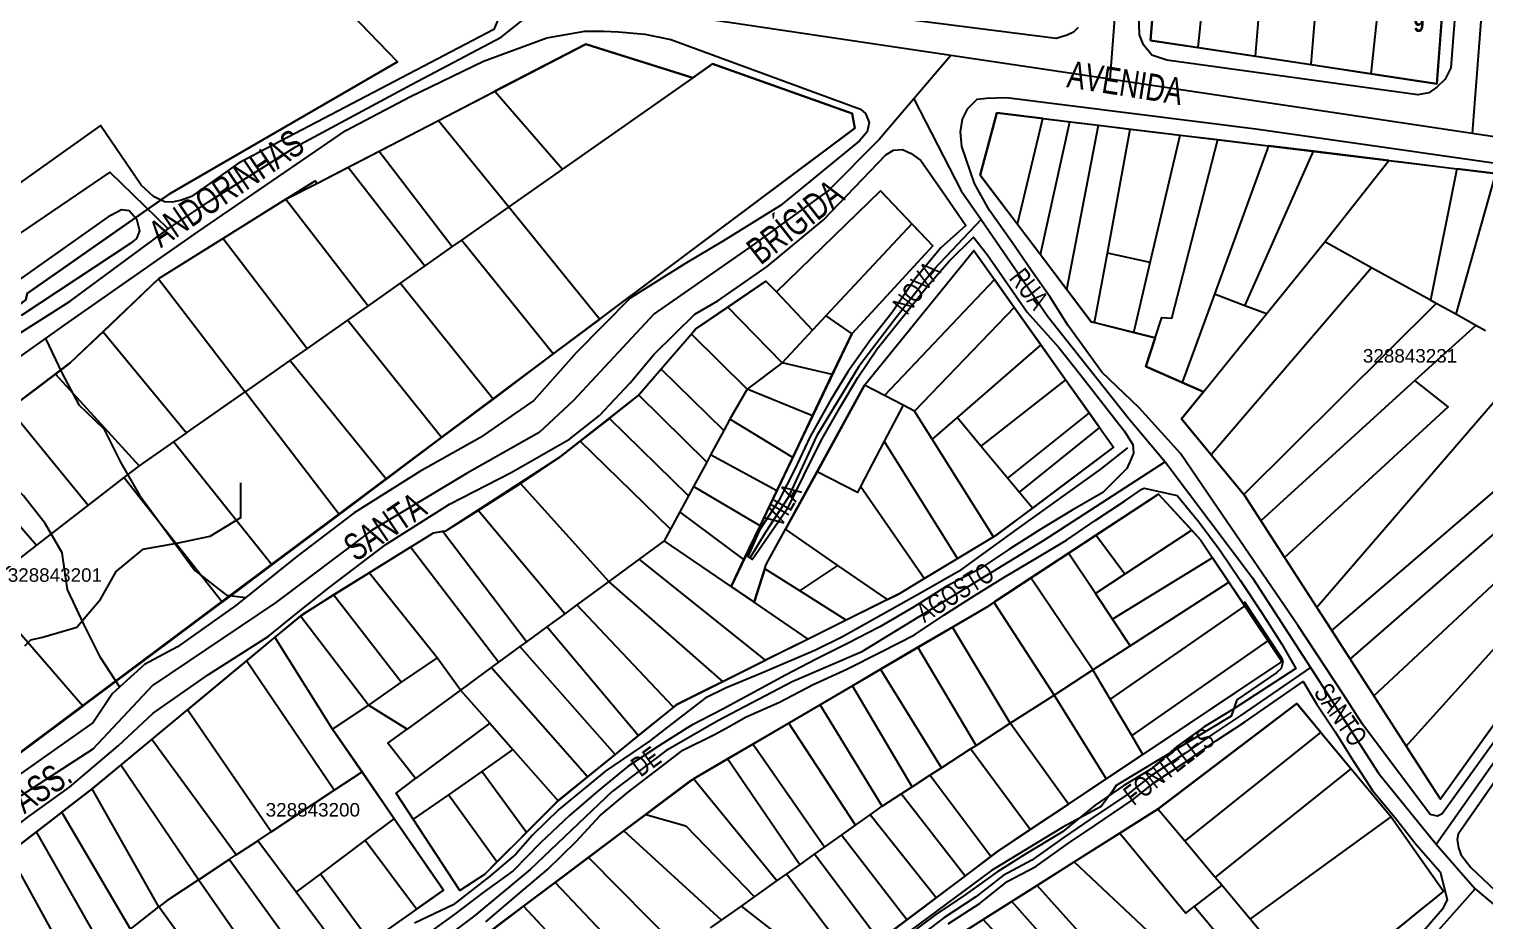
# Model space of a CAD drawing. Extents: x 206155 to 208014, y 4847439 to 4850017.
# Drawn here: x 206373.6 to 206589.5, y 4849667.4 to 4849799.7 of the extents above; entities that cross this region are included whole.
import ezdxf
from ezdxf.enums import TextEntityAlignment as Align

# ---------------------------------------------------------------- set-up
doc = ezdxf.new("R2010")
doc.units = 0
doc.header["$LTSCALE"] = 1.5
doc.header["$MEASUREMENT"] = 0
for name, color, linetype in [('CD-MALHA-LOTES', 40, 'CONTINUOUS'), ('CD_TXT_QUADRA', 7, 'CONTINUOUS'), ('HD-VALAS-DRENOS', 170, 'CONTINUOUS'), ('RU-QUADRAS', 6, 'CONTINUOUS'), ('SV-CAMINHO-TRILHA', 20, 'CONTINUOUS'), ('SV-EIXO-RUA-N-PAV', 6, 'CONTINUOUS'), ('SV-EIXO-RUA-PAV', 20, 'CONTINUOUS'), ('SV-ESTIVAS', 7, 'CONTINUOUS'), ('SV-RUA-NAO-PAV-S-GUIA-C-GUIA', 7, 'CONTINUOUS'), ('SV-RUA-PAVIM-S-GUIA-C-GUIA', 7, 'CONTINUOUS'), ('SV-TXT-RUA-N-PAV-S-GUIA-C-GUIA', 7, 'CONTINUOUS'), ('SV-TXT-RUA-PAV-S-GUIA-C-GUIA', 7, 'CONTINUOUS'), ('Th_NmrPort', 7, 'CONTINUOUS')]:
    doc.layers.add(name, color=color, linetype=linetype)
doc.styles.add('3288-43-2D_TXT$0$ARIAL', font='ARIAL.TTF')
doc.styles.add('ARIAL', font='ARIAL.TTF')
doc.styles.get("Standard").update_dxf_attribs({"font": 'swisscbo.ttf'})

msp = doc.modelspace()

# ---------------------------------------------------------------- linework, layer by layer
at = {"layer": 'CD-MALHA-LOTES', "linetype": 'Continuous'}
for p, q in [((206541.98, 4849822.86), (206539.92, 4849798)), ((206549.46, 4849822.16), (206546.94, 4849796.94)), ((206555.47, 4849795.65), (206557.68, 4849821.4)), ((206565.89, 4849820.64), (206563.68, 4849794.41)), ((206572.61, 4849793.06), (206575.5, 4849819.74)), ((206582.36, 4849791.59), (206584.41, 4849818.91)), ((206539.92, 4849798), (206546.94, 4849796.94)), ((206546.94, 4849796.94), (206555.47, 4849795.65)), ((206555.47, 4849795.65), (206563.68, 4849794.41)), ((206563.68, 4849794.41), (206572.61, 4849793.06)), ((206572.61, 4849793.06), (206582.36, 4849791.59))]:
    msp.add_line(p, q, dxfattribs=at)
at = {"layer": 'CD-MALHA-LOTES'}
for points in [[(206354.48, 4849745.41), (206373.16, 4849759.52), (206373.34, 4849760.45), (206394.55, 4849775.32), (206428.26, 4849794.85), (206414.39, 4849809.24), (206356.95, 4849817.47)], [(206472.06, 4849792.48), (206456.16, 4849797.45), (206442.71, 4849790.48)], [(206458.25, 4849756.66), (206496.07, 4849784.99), (206495.69, 4849787.18), (206474.96, 4849794.52), (206472.06, 4849792.48)], [(206472.06, 4849792.48), (206452.71, 4849778.9)], [(206434.35, 4849786.15), (206442.71, 4849790.48)], [(206442.71, 4849790.48), (206452.71, 4849778.9)], [(206523.96, 4849786.43), (206517.15, 4849787.26), (206514.67, 4849778.02), (206520.17, 4849770.75)], [(206425.53, 4849781.58), (206434.35, 4849786.15)], [(206434.35, 4849786.15), (206444.75, 4849773.31)], [(206520.17, 4849770.75), (206523.96, 4849786.43)], [(206523.58, 4849766.25), (206527.95, 4849785.95)], [(206523.96, 4849786.43), (206527.95, 4849785.95)], [(206527.52, 4849761.04), (206532.22, 4849785.43)], [(206527.95, 4849785.95), (206532.22, 4849785.43)], [(206532.22, 4849785.43), (206536.9, 4849784.86)], [(206533.52, 4849766.46), (206536.9, 4849784.86)], [(206536.9, 4849784.86), (206544.32, 4849783.96)], [(206539.88, 4849765.08), (206544.32, 4849783.96)], [(206540.62, 4849753.88), (206541.61, 4849756.93), (206543.08, 4849756.82), (206549.9, 4849783.29)], [(206544.32, 4849783.96), (206549.9, 4849783.29)], [(206557.43, 4849782.37), (206549.39, 4849760.35)], [(206549.9, 4849783.29), (206557.43, 4849782.37)], [(206564.06, 4849781.57), (206557.43, 4849782.37)], [(206420.95, 4849779.21), (206425.53, 4849781.58)], [(206425.53, 4849781.58), (206436.38, 4849767.43)], [(206553.92, 4849758.63), (206564.06, 4849781.57)], [(206575.25, 4849780.21), (206564.06, 4849781.57)], [(206565.75, 4849768.12), (206566.28, 4849768.79), (206575.25, 4849780.21)], [(206575.25, 4849780.21), (206576.71, 4849780.04), (206585.36, 4849778.98)], [(206411.7, 4849774.48), (206416.31, 4849776.8), (206420.95, 4849779.21)], [(206420.95, 4849779.21), (206432.33, 4849764.59)], [(206452.71, 4849778.9), (206444.75, 4849773.31)], [(206585.36, 4849778.98), (206581.42, 4849759.46)], [(206591.07, 4849778.28), (206585.18, 4849757.38)], [(206591.07, 4849778.28), (206585.36, 4849778.98)], [(206411.7, 4849774.48), (206402.38, 4849768.65)], [(206411.7, 4849774.48), (206423.88, 4849758.66)], [(206484.46, 4849760.71), (206499.89, 4849775.68), (206504.52, 4849770.82)], [(206444.75, 4849773.31), (206437.74, 4849768.39)], [(206444.75, 4849773.31), (206458.25, 4849756.66)], [(206504.52, 4849770.82), (206491.76, 4849757.14)], [(206504.52, 4849770.82), (206507.65, 4849767.53), (206495.64, 4849754.51)], [(206520.17, 4849770.75), (206523.58, 4849766.25)], [(206402.38, 4849768.65), (206392.8, 4849762.63)], [(206402.38, 4849768.65), (206414.87, 4849752.32)], [(206436.38, 4849767.43), (206432.33, 4849764.59)], [(206437.74, 4849768.39), (206436.38, 4849767.43)], [(206451.36, 4849751.5), (206437.74, 4849768.39)], [(206557.1, 4849757.43), (206565.75, 4849768.12)], [(206572.68, 4849764.29), (206565.75, 4849768.12)], [(206497.48, 4849746.87), (206513.7, 4849766.85), (206516.76, 4849762.54)], [(206523.58, 4849766.25), (206527.52, 4849761.04)], [(206531.63, 4849756.16), (206533.52, 4849766.46)], [(206539.88, 4849765.08), (206533.52, 4849766.46)], [(206537.44, 4849754.69), (206539.88, 4849765.08)], [(206432.33, 4849764.59), (206428.63, 4849761.99)], [(206572.68, 4849764.29), (206548.92, 4849736.52)], [(206581.42, 4849759.46), (206572.68, 4849764.29)], [(206384.59, 4849754.8), (206392.8, 4849762.63)], [(206392.8, 4849762.63), (206405.67, 4849745.87)], [(206428.63, 4849761.99), (206423.88, 4849758.66)], [(206442.42, 4849744.8), (206428.63, 4849761.99)], [(206484.46, 4849760.71), (206482.85, 4849762.3), (206477.22, 4849758.44)], [(206516.76, 4849762.54), (206500.47, 4849745.32)], [(206519.69, 4849758.4), (206516.76, 4849762.54)], [(206527.52, 4849761.04), (206531.12, 4849756.28), (206531.63, 4849756.16)], [(206423.88, 4849758.66), (206420.86, 4849756.53)], [(206484.46, 4849760.71), (206489.78, 4849755.02)], [(206549.39, 4849760.35), (206544.62, 4849747.26)], [(206553.92, 4849758.63), (206549.39, 4849760.35)], [(206582.29, 4849758.98), (206553.74, 4849730.64)], [(206557.1, 4849757.43), (206553.92, 4849758.63)], [(206582.29, 4849758.98), (206581.42, 4849759.46)], [(206585.18, 4849757.38), (206582.29, 4849758.98)], [(206420.86, 4849756.53), (206414.87, 4849752.32)], [(206434.8, 4849739.09), (206420.86, 4849756.53)], [(206458.25, 4849756.66), (206451.36, 4849751.5)], [(206477.22, 4849758.44), (206472.51, 4849755.22), (206471.83, 4849754.43)], [(206485.28, 4849750.19), (206477.22, 4849758.44)], [(206491.76, 4849757.14), (206489.78, 4849755.02)], [(206491.76, 4849757.14), (206495.64, 4849754.51)], [(206519.69, 4849758.4), (206504.93, 4849743)], [(206523.64, 4849752.84), (206519.69, 4849758.4)], [(206547.77, 4849745.87), (206557.1, 4849757.43)], [(206588.16, 4849755.74), (206585.18, 4849757.38)], [(206384.59, 4849754.8), (206379.73, 4849750.16), (206377.55, 4849748.51)], [(206384.59, 4849754.8), (206396.97, 4849739.8)], [(206471.83, 4849754.43), (206467.34, 4849749.24)], [(206480.1, 4849746.27), (206471.83, 4849754.43)], [(206489.78, 4849755.02), (206485.28, 4849750.19)], [(206492.73, 4849748.43), (206495.64, 4849754.51)], [(206531.63, 4849756.16), (206537.44, 4849754.69)], [(206537.44, 4849754.69), (206540.62, 4849753.88)], [(206588.16, 4849755.74), (206579.13, 4849747.54)], [(206589.61, 4849754.94), (206588.16, 4849755.74)], [(206414.87, 4849752.32), (206412.29, 4849750.51)], [(206523.64, 4849752.84), (206511.22, 4849742.07)], [(206527.33, 4849747.64), (206523.64, 4849752.84)], [(206540.62, 4849753.88), (206539.24, 4849749.64), (206544.62, 4849747.26)], [(206412.29, 4849750.51), (206405.67, 4849745.87)], [(206426.55, 4849732.91), (206412.29, 4849750.51)], [(206451.36, 4849751.5), (206442.42, 4849744.8)], [(206485.28, 4849750.19), (206480.1, 4849746.27)], [(206492.73, 4849748.43), (206485.28, 4849750.19)], [(206377.55, 4849748.51), (206370.73, 4849743.34)], [(206377.55, 4849748.51), (206389.97, 4849734.92)], [(206467.34, 4849749.24), (206464.03, 4849745.41)], [(206476.64, 4849740.15), (206467.34, 4849749.24)], [(206489.81, 4849742.32), (206492.73, 4849748.43)], [(206396.97, 4849739.8), (206405.67, 4849745.87)], [(206419.58, 4849727.68), (206405.67, 4849745.87)], [(206480.1, 4849746.27), (206477.54, 4849741.82)], [(206489.81, 4849742.32), (206480.1, 4849746.27)], [(206497.48, 4849746.87), (206490.46, 4849734.03)], [(206500.47, 4849745.32), (206497.48, 4849746.87)], [(206527.33, 4849747.64), (206514.74, 4849737.84)], [(206530.8, 4849742.76), (206527.33, 4849747.64)], [(206547.77, 4849745.87), (206544.53, 4849741.87), (206548.92, 4849736.52)], [(206544.62, 4849747.26), (206547.77, 4849745.87)], [(206579.13, 4849747.54), (206556.27, 4849726.77)], [(206559.8, 4849721.3), (206584.07, 4849743.66), (206579.13, 4849747.54)], [(206442.42, 4849744.8), (206434.8, 4849739.09)], [(206459.67, 4849741.95), (206464.03, 4849745.41)], [(206474.1, 4849735.45), (206464.03, 4849745.41)], [(206503.22, 4849743.89), (206500.44, 4849738.56)], [(206503.22, 4849743.89), (206500.47, 4849745.32)], [(206504.93, 4849743), (206503.22, 4849743.89)], [(206591.84, 4849745.53), (206564.56, 4849713.91)], [(206370.73, 4849743.34), (206382.36, 4849729.05)], [(206459.67, 4849741.95), (206455.33, 4849738.55)], [(206471.41, 4849730.48), (206459.67, 4849741.95)], [(206477.54, 4849741.82), (206476.64, 4849740.15)], [(206486.87, 4849736.16), (206477.54, 4849741.82)], [(206486.87, 4849736.16), (206489.81, 4849742.32)], [(206507.53, 4849738.87), (206504.93, 4849743)], [(206511.22, 4849742.07), (206507.53, 4849738.87)], [(206514.74, 4849737.84), (206511.22, 4849742.07)], [(206530.8, 4849742.76), (206518.71, 4849733.07)], [(206532.34, 4849740.58), (206530.8, 4849742.76)], [(206396.97, 4849739.8), (206395.04, 4849738.46)], [(206476.64, 4849740.15), (206474.68, 4849736.53)], [(206532.34, 4849740.58), (206520.42, 4849731.02)], [(206532.34, 4849740.58), (206534.41, 4849737.66), (206522.4, 4849728.64)], [(206362.58, 4849737.16), (206374.71, 4849723.13)], [(206395.04, 4849738.46), (206389.97, 4849734.92)], [(206409.6, 4849720.21), (206395.04, 4849738.46)], [(206434.8, 4849739.09), (206426.55, 4849732.91)], [(206455.33, 4849738.55), (206452.35, 4849736.22), (206446.49, 4849732.3)], [(206468.73, 4849725.52), (206455.33, 4849738.55)], [(206500.44, 4849738.56), (206496.92, 4849731.84)], [(206511.29, 4849721.15), (206500.44, 4849738.56)], [(206516.65, 4849724.39), (206507.53, 4849738.87)], [(206518.71, 4849733.07), (206514.74, 4849737.84)], [(206389.97, 4849734.92), (206387.67, 4849733.17)], [(206474.1, 4849735.45), (206472.16, 4849731.85)], [(206474.68, 4849736.53), (206474.1, 4849735.45)], [(206484.49, 4849731.2), (206474.68, 4849736.53)], [(206484.49, 4849731.2), (206486.87, 4849736.16)], [(206548.92, 4849736.52), (206553.74, 4849730.64)], [(206387.67, 4849733.17), (206382.36, 4849729.05)], [(206402.23, 4849714.69), (206387.67, 4849733.17)], [(206426.55, 4849732.91), (206419.58, 4849727.68)], [(206490.46, 4849734.03), (206485.78, 4849725.49)], [(206496.92, 4849731.84), (206496.45, 4849730.94), (206490.46, 4849734.03)], [(206520.42, 4849731.02), (206518.71, 4849733.07)], [(206566.78, 4849710.47), (206594.07, 4849733.87)], [(206440.22, 4849728.3), (206445.12, 4849731.39), (206446.49, 4849732.3)], [(206459.58, 4849717.76), (206446.49, 4849732.3)], [(206472.16, 4849731.85), (206471.41, 4849730.48)], [(206482.02, 4849726.03), (206472.16, 4849731.85)], [(206482.02, 4849726.03), (206484.49, 4849731.2)], [(206506.35, 4849718.18), (206496.92, 4849731.84)], [(206522.4, 4849728.64), (206520.42, 4849731.02)], [(206546.02, 4849725.36), (206541.1, 4849730.72), (206531.79, 4849724.61)], [(206553.74, 4849730.64), (206556.27, 4849726.77)], [(206569.52, 4849706.22), (206598.25, 4849731.24)], [(206382.36, 4849729.05), (206374.71, 4849723.13)], [(206471.41, 4849730.48), (206470.12, 4849728.09)], [(206522.4, 4849728.64), (206516.65, 4849724.39)], [(206419.58, 4849727.68), (206409.6, 4849720.21)], [(206434.93, 4849725.2), (206435.43, 4849725.29), (206440.22, 4849728.3)], [(206453.06, 4849712.98), (206440.22, 4849728.3)], [(206470.12, 4849728.09), (206468.73, 4849725.52)], [(206479.62, 4849721.01), (206470.12, 4849728.09)], [(206556.27, 4849726.77), (206559.8, 4849721.3)], [(206430.19, 4849722.86), (206433.58, 4849724.96), (206434.93, 4849725.2)], [(206447.37, 4849708.82), (206434.93, 4849725.2)], [(206468.73, 4849725.52), (206467.79, 4849723.78)], [(206479.62, 4849721.01), (206482.02, 4849726.03)], [(206482.72, 4849719.62), (206482.92, 4849720.26), (206485.78, 4849725.49)], [(206493.54, 4849720.14), (206485.78, 4849725.49)], [(206511.29, 4849721.15), (206516.65, 4849724.39)], [(206531.79, 4849724.61), (206527.73, 4849721.94)], [(206536.1, 4849718.82), (206531.79, 4849724.61)], [(206546.02, 4849725.36), (206536.1, 4849718.82)], [(206546.02, 4849725.36), (206547.32, 4849723.95), (206549.1, 4849721.28)], [(206374.71, 4849723.13), (206366.47, 4849716.73)], [(206430.19, 4849722.86), (206424.05, 4849719.04)], [(206443.23, 4849705.78), (206430.19, 4849722.86)], [(206467.79, 4849723.78), (206464.07, 4849721.05)], [(206477.71, 4849717.01), (206467.79, 4849723.78)], [(206527.73, 4849721.94), (206522.16, 4849718.28)], [(206531.74, 4849715.95), (206527.73, 4849721.94)], [(206573.03, 4849700.77), (206597.21, 4849723.35)], [(206409.6, 4849720.21), (206402.23, 4849714.69)], [(206464.07, 4849721.05), (206459.58, 4849717.76)], [(206482.81, 4849706.06), (206464.07, 4849721.05)], [(206477.71, 4849717.01), (206479.62, 4849721.01)], [(206487.91, 4849716.35), (206493.54, 4849720.14)], [(206500.9, 4849715.08), (206493.54, 4849720.14)], [(206506.35, 4849718.18), (206511.29, 4849721.15)], [(206549.1, 4849721.28), (206534.28, 4849712.15)], [(206551.53, 4849717.66), (206549.1, 4849721.28)], [(206559.8, 4849721.3), (206564.56, 4849713.91)], [(206424.05, 4849719.04), (206418.77, 4849715.76)], [(206434.16, 4849706.43), (206424.05, 4849719.04)], [(206459.58, 4849717.76), (206454.85, 4849714.3)], [(206476.48, 4849702.9), (206459.58, 4849717.76)], [(206482.72, 4849719.62), (206481.12, 4849714.67)], [(206487.91, 4849716.35), (206482.72, 4849719.62)], [(206500.9, 4849715.08), (206502.63, 4849715.94), (206506.35, 4849718.18)], [(206522.16, 4849718.28), (206516.7, 4849714.69)], [(206531.37, 4849704.64), (206522.16, 4849718.28)], [(206536.1, 4849718.82), (206531.74, 4849715.95)], [(206536.91, 4849708.22), (206551.53, 4849717.66)], [(206553.9, 4849714.12), (206551.53, 4849717.66)], [(206577.82, 4849693.34), (206601.45, 4849719.54)], [(206381.57, 4849699.25), (206366.47, 4849716.73)], [(206418.77, 4849715.76), (206413.86, 4849712.63)], [(206428.82, 4849702.8), (206418.77, 4849715.76)], [(206481.12, 4849714.67), (206477.71, 4849717.01)], [(206494.78, 4849712.02), (206487.91, 4849716.35)], [(206534.28, 4849712.15), (206531.74, 4849715.95)], [(206605.04, 4849716.32), (206582.9, 4849685.46), (206577.82, 4849693.34)], [(206381.57, 4849699.25), (206390.49, 4849705.9), (206402.23, 4849714.69)], [(206454.85, 4849714.3), (206453.06, 4849712.98)], [(206469.2, 4849699.13), (206454.85, 4849714.3)], [(206489.13, 4849709.21), (206481.12, 4849714.67)], [(206500.9, 4849715.08), (206494.78, 4849712.02)], [(206516.7, 4849714.69), (206515.53, 4849713.92), (206510.55, 4849711)], [(206516.7, 4849714.69), (206525.61, 4849700.91)], [(206553.9, 4849714.12), (206533.94, 4849700.3)], [(206557.34, 4849708.99), (206553.9, 4849714.12)], [(206564.56, 4849713.91), (206566.78, 4849710.47)], [(206413.86, 4849712.63), (206410.07, 4849709.49)], [(206423.94, 4849699.41), (206413.86, 4849712.63)], [(206453.06, 4849712.98), (206450.41, 4849711.04)], [(206494.78, 4849712.02), (206489.13, 4849709.21)], [(206536.91, 4849708.22), (206534.28, 4849712.15)], [(206410.07, 4849709.49), (206405.87, 4849706)], [(206418.63, 4849695.87), (206410.07, 4849709.49)], [(206450.41, 4849711.04), (206447.37, 4849708.82)], [(206463.96, 4849694.89), (206450.41, 4849711.04)], [(206489.13, 4849709.21), (206482.81, 4849706.06)], [(206510.55, 4849711), (206505.43, 4849708)], [(206519.11, 4849696.72), (206510.55, 4849711)], [(206557.34, 4849708.99), (206537.13, 4849694.91)], [(206557.34, 4849708.99), (206559.41, 4849705.9), (206538.79, 4849692.11)], [(206566.78, 4849710.47), (206569.52, 4849706.22)], [(206446.39, 4849708.1), (206443.23, 4849705.78)], [(206447.37, 4849708.82), (206446.39, 4849708.1)], [(206460.54, 4849692.11), (206446.39, 4849708.1)], [(206505.43, 4849708), (206499.88, 4849704.75)], [(206514.05, 4849693.45), (206505.43, 4849708)], [(206531.37, 4849704.64), (206536.91, 4849708.22)], [(206405.87, 4849706), (206397.09, 4849698.72)], [(206418.87, 4849686.8), (206405.87, 4849706)], [(206434.16, 4849706.43), (206428.82, 4849702.8)], [(206437.59, 4849701.65), (206434.16, 4849706.43)], [(206442.15, 4849704.99), (206437.59, 4849701.65)], [(206443.23, 4849705.78), (206442.15, 4849704.99)], [(206456.42, 4849688.78), (206442.15, 4849704.99)], [(206476.48, 4849702.9), (206482.81, 4849706.06)], [(206499.88, 4849704.75), (206495.71, 4849702.3)], [(206508.9, 4849690.12), (206499.88, 4849704.75)], [(206525.61, 4849700.91), (206531.37, 4849704.64)], [(206533.94, 4849700.3), (206531.37, 4849704.64)], [(206569.52, 4849706.22), (206573.03, 4849700.77)], [(206428.82, 4849702.8), (206423.94, 4849699.41)], [(206469.2, 4849699.13), (206469.67, 4849699.51), (206476.48, 4849702.9)], [(206437.59, 4849701.65), (206429.68, 4849695.85)], [(206437.59, 4849701.65), (206441.93, 4849696.73)], [(206495.71, 4849702.3), (206490.92, 4849699.48)], [(206504.56, 4849687.32), (206495.71, 4849702.3)], [(206519.11, 4849696.72), (206525.61, 4849700.91)], [(206525.61, 4849700.91), (206533.35, 4849688.48)], [(206537.13, 4849694.91), (206533.94, 4849700.3)], [(206573.03, 4849700.77), (206577.82, 4849693.34)], [(206381.57, 4849699.25), (206359.35, 4849682.72)], [(206391.82, 4849694.33), (206397.09, 4849698.72)], [(206409.54, 4849680.64), (206397.09, 4849698.72)], [(206418.63, 4849695.87), (206423.94, 4849699.41)], [(206423.94, 4849699.41), (206429.68, 4849695.85)], [(206469.2, 4849699.13), (206463.96, 4849694.89)], [(206490.92, 4849699.48), (206486.28, 4849696.76)], [(206500.11, 4849684.42), (206490.92, 4849699.48)], [(206565.18, 4849695.38), (206561.61, 4849699.68), (206541, 4849684)], [(206441.93, 4849696.73), (206430.9, 4849688.51)], [(206441.93, 4849696.73), (206445.36, 4849692.82)], [(206486.28, 4849696.76), (206480.92, 4849693.62)], [(206496.18, 4849681.63), (206486.28, 4849696.76)], [(206514.05, 4849693.45), (206519.11, 4849696.72)], [(206527.77, 4849684.74), (206519.11, 4849696.72)], [(206387.23, 4849690.51), (206391.82, 4849694.33)], [(206404.31, 4849677.19), (206391.82, 4849694.33)], [(206423, 4849689.52), (206418.63, 4849695.87)], [(206430.9, 4849688.51), (206426.83, 4849693.77), (206429.68, 4849695.85)], [(206463.96, 4849694.89), (206460.54, 4849692.11)], [(206538.79, 4849692.11), (206537.13, 4849694.91)], [(206544.99, 4849679.24), (206565.18, 4849695.38)], [(206565.18, 4849695.38), (206569.66, 4849689.99)], [(206445.36, 4849692.82), (206440.74, 4849689.59)], [(206445.36, 4849692.82), (206452.06, 4849685.22)], [(206460.54, 4849692.11), (206456.42, 4849688.78)], [(206480.92, 4849693.62), (206477.2, 4849691.43)], [(206491.56, 4849678.35), (206480.92, 4849693.62)], [(206508.9, 4849690.12), (206513.23, 4849692.92)], [(206513.23, 4849692.92), (206514.05, 4849693.45)], [(206522.09, 4849680.95), (206513.23, 4849692.92)], [(206533.35, 4849688.48), (206538.79, 4849692.11)], [(206382.98, 4849686.98), (206387.23, 4849690.51)], [(206398.73, 4849673.5), (206387.23, 4849690.51)], [(206418.87, 4849686.8), (206423, 4849689.52)], [(206427.77, 4849682.57), (206423, 4849689.52)], [(206440.74, 4849689.59), (206435.8, 4849686.13)], [(206447.37, 4849680.54), (206440.74, 4849689.59)], [(206477.2, 4849691.43), (206472.14, 4849688.46)], [(206487.89, 4849675.75), (206477.2, 4849691.43)], [(206507.21, 4849689.03), (206508.9, 4849690.12)], [(206549.48, 4849673.87), (206569.66, 4849689.99)], [(206569.66, 4849689.99), (206575.61, 4849682.84)], [(206430.58, 4849682.48), (206428.04, 4849686.37), (206430.9, 4849688.51)], [(206456.42, 4849688.78), (206452.06, 4849685.22)], [(206472.14, 4849688.46), (206465.06, 4849683.2)], [(206484.51, 4849673.35), (206472.14, 4849688.46)], [(206504.56, 4849687.32), (206507.21, 4849689.03)], [(206516.26, 4849676.97), (206507.21, 4849689.03)], [(206527.77, 4849684.74), (206533.35, 4849688.48)], [(206378.48, 4849683.54), (206382.98, 4849686.98)], [(206392.85, 4849669.48), (206382.98, 4849686.98)], [(206409.54, 4849680.64), (206418.87, 4849686.8)], [(206435.8, 4849686.13), (206430.58, 4849682.48)], [(206442.99, 4849676.17), (206435.8, 4849686.13)], [(206447.37, 4849680.54), (206452.06, 4849685.22)], [(206500.11, 4849684.42), (206502.93, 4849686.27)], [(206502.93, 4849686.27), (206504.56, 4849687.32)], [(206512.42, 4849674.07), (206502.93, 4849686.27)], [(206378.48, 4849683.54), (206374.72, 4849680.64)], [(206388.64, 4849666.19), (206378.48, 4849683.54)], [(206465.06, 4849683.2), (206461.8, 4849680.76)], [(206465.06, 4849683.2), (206471.03, 4849681.52), (206481.17, 4849670.98)], [(206496.18, 4849681.63), (206498.33, 4849683.16)], [(206498.33, 4849683.16), (206500.11, 4849684.42)], [(206508.14, 4849670.84), (206498.33, 4849683.16)], [(206522.09, 4849680.95), (206527.77, 4849684.74)], [(206535.35, 4849680.43), (206541, 4849684)], [(206544.99, 4849679.24), (206541, 4849684)], [(206423.48, 4849679.35), (206427.77, 4849682.57)], [(206431.05, 4849669.17), (206435.05, 4849671.98), (206427.77, 4849682.57)], [(206442.99, 4849676.17), (206441.13, 4849674.31), (206437.49, 4849671.94), (206430.58, 4849682.48)], [(206494.07, 4849680.14), (206496.18, 4849681.63)], [(206516.26, 4849676.97), (206517.22, 4849677.69), (206522.09, 4849680.95)], [(206554.68, 4849667.67), (206575.61, 4849682.84)], [(206575.61, 4849682.84), (206583.35, 4849671.8), (206564.25, 4849656.24)], [(206374.72, 4849680.64), (206370.65, 4849677.5)], [(206384.68, 4849663.1), (206374.72, 4849680.64)], [(206404.31, 4849677.19), (206407.52, 4849679.31)], [(206407.52, 4849679.31), (206409.54, 4849680.64)], [(206413.24, 4849671.65), (206407.52, 4849679.31)], [(206416.85, 4849674.36), (206423.48, 4849679.35)], [(206431.05, 4849669.17), (206423.48, 4849679.35)], [(206442.99, 4849676.17), (206447.37, 4849680.54)], [(206461.8, 4849680.76), (206456.56, 4849676.81)], [(206476.31, 4849667.53), (206461.8, 4849680.76)], [(206491.56, 4849678.35), (206494.07, 4849680.14)], [(206503.8, 4849667.58), (206494.07, 4849680.14)], [(206528.6, 4849676.15), (206535.35, 4849680.43)], [(206535.35, 4849680.43), (206545.16, 4849668.57), (206546.4, 4849669.53)], [(206549.48, 4849673.87), (206544.99, 4849679.24)], [(206380.42, 4849659.78), (206370.65, 4849677.5)], [(206403.31, 4849676.53), (206404.31, 4849677.19)], [(206456.56, 4849676.81), (206451.62, 4849673.09)], [(206470.12, 4849663.12), (206456.56, 4849676.81)], [(206487.89, 4849675.75), (206490.1, 4849677.31)], [(206490.1, 4849677.31), (206491.56, 4849678.35)], [(206499.7, 4849664.49), (206490.1, 4849677.31)], [(206512.42, 4849674.07), (206516.26, 4849676.97)], [(206398.73, 4849673.5), (206403.31, 4849676.53)], [(206416.2, 4849658.68), (206403.31, 4849676.53)], [(206485.93, 4849674.35), (206487.89, 4849675.75)], [(206523.09, 4849672.67), (206528.6, 4849676.15)], [(206528.6, 4849676.15), (206540.28, 4849665.18)], [(206398.73, 4849673.5), (206394.09, 4849670.44), (206392.85, 4849669.48)], [(206411.42, 4849655.31), (206398.73, 4849673.5)], [(206413.24, 4849671.65), (206416.85, 4849674.36)], [(206424.18, 4849664.32), (206416.85, 4849674.36)], [(206451.62, 4849673.09), (206446.95, 4849669.58)], [(206464.77, 4849659.2), (206451.62, 4849673.09)], [(206481.17, 4849670.98), (206484.51, 4849673.35)], [(206484.51, 4849673.35), (206485.93, 4849674.35)], [(206495.69, 4849661.45), (206485.93, 4849674.35)], [(206508.14, 4849670.84), (206512.42, 4849674.07)], [(206519.35, 4849670.3), (206523.09, 4849672.67)], [(206534.37, 4849660.1), (206523.09, 4849672.67)], [(206550.48, 4849672.69), (206546.4, 4849669.53)], [(206550.48, 4849672.69), (206549.48, 4849673.87)], [(206554.68, 4849667.67), (206550.48, 4849672.69)], [(206420.6, 4849661.79), (206413.24, 4849671.65)], [(206479.26, 4849669.62), (206481.17, 4849670.98)], [(206503.8, 4849667.58), (206508.14, 4849670.84)], [(206515.12, 4849667.62), (206519.35, 4849670.3)], [(206530.98, 4849657.19), (206519.35, 4849670.3)], [(206388.64, 4849666.19), (206392.85, 4849669.48)], [(206405.96, 4849651.46), (206392.85, 4849669.48)], [(206431.05, 4849669.17), (206424.18, 4849664.32)], [(206446.95, 4849669.58), (206442.39, 4849666.14)], [(206459.95, 4849655.66), (206446.95, 4849669.58)], [(206476.31, 4849667.53), (206479.26, 4849669.62)], [(206492.71, 4849659.1), (206479.26, 4849669.62)], [(206560.25, 4849652.98), (206546.4, 4849669.53)], [(206474.69, 4849666.38), (206476.31, 4849667.53)], [(206499.7, 4849664.49), (206503.8, 4849667.58)], [(206510.47, 4849664.67), (206515.12, 4849667.62)], [(206527.5, 4849654.2), (206515.12, 4849667.62)], [(206564.25, 4849656.24), (206554.68, 4849667.67)]]:
    msp.add_lwpolyline(points, dxfattribs=at)
at = {"layer": 'HD-VALAS-DRENOS', "flags": 128}
for points in [[(206536.48, 4849737.6), (206532.52, 4849734.4), (206520.08, 4849725.51), (206511.45, 4849719.24), (206506.14, 4849716.21), (206494.22, 4849709.54), (206490.24, 4849707.58), (206482.73, 4849704.37), (206476.9, 4849701.94), (206473.87, 4849700.45), (206471.29, 4849698.46), (206467.86, 4849695.81), (206465.6, 4849694.07), (206459.15, 4849689.68), (206452.17, 4849683.92), (206448.27, 4849680.12), (206445.81, 4849677.33), (206441.9, 4849674.02), (206436.5, 4849669.79), (206430.78, 4849667.06)], [(206404.98, 4849732.37), (206404.95, 4849727.21), (206400.43, 4849724.44), (206395.49, 4849723.38), (206390.45, 4849722.51), (206386.49, 4849719.25), (206384, 4849714.81), (206380.7, 4849710.95), (206375.81, 4849709.49), (206373.82, 4849709.06), (206372.93, 4849708.14)], [(206553.82, 4849714.8), (206559.4, 4849706.31), (206559.56, 4849705.86), (206559.27, 4849704.86), (206558.63, 4849704.25), (206552.72, 4849700.2), (206551.86, 4849697.79), (206534.83, 4849687.5), (206534.29, 4849686.64), (206532.62, 4849684.36), (206526.91, 4849681.33), (206516.34, 4849674.88), (206505.44, 4849666.81), (206498.05, 4849661.36), (206496.33, 4849659.53), (206491.02, 4849655.6), (206487.12, 4849652.09), (206483.85, 4849649.39), (206481.66, 4849648.46), (206480.23, 4849646.94), (206476.67, 4849643.89)]]:
    msp.add_lwpolyline(points, dxfattribs=at)
at = {"layer": 'RU-QUADRAS', "color": 6, "linetype": 'Continuous'}
for points in [[(206539.92, 4849798), (206546.29, 4849874.99), (206588.25, 4849870.12), (206582.36, 4849791.59)], [(206187.27, 4849749.4), (206196.23, 4849758.5), (206197.78, 4849768.22), (206203.87, 4849814.3), (206198.79, 4849814.55), (206201.49, 4849836.72), (206271.01, 4849827.57), (206324.96, 4849821.58), (206326.1, 4849820.93), (206356.95, 4849817.47), (206414.39, 4849809.24), (206428.26, 4849794.85), (206394.55, 4849775.32), (206373.34, 4849760.45), (206373.16, 4849759.52), (206354.48, 4849745.41), (206341.14, 4849732.26), (206275.65, 4849803.95), (206246.17, 4849784.08), (206224.39, 4849811.76), (206225.08, 4849813.29), (206220.01, 4849813.38), (206244.16, 4849782.54), (206190.65, 4849746.34)], [(206261.83, 4849682.2), (206270.34, 4849689.33), (206304.05, 4849692.78), (206379.73, 4849750.16), (206392.85, 4849762.68), (206416.04, 4849777.2), (206416.31, 4849776.8), (206456.16, 4849797.45), (206472.06, 4849792.48), (206474.96, 4849794.52), (206495.69, 4849787.18), (206496.07, 4849784.99), (206337.81, 4849666.68), (206309.62, 4849642.31)]]:
    msp.add_lwpolyline(points, close=True, dxfattribs=at)
for points in [[(206514.67, 4849778.02), (206517.15, 4849787.26), (206604.09, 4849776.69, 0.054931), (206613.47, 4849774.23), (206638.79, 4849770.38), (206614.57, 4849729.61), (206582.9, 4849685.46), (206553.94, 4849730.4), (206544.53, 4849741.87), (206547.77, 4849745.87), (206539.24, 4849749.64), (206540.62, 4849753.88), (206531.12, 4849756.28)], [(206495.92, 4849661.63), (206446.98, 4849623.09), (206439.7, 4849618.65), (206394.9, 4849585.29), (206383.93, 4849579.44), (206356.84, 4849602.08), (206356.92, 4849603.16, 0.006648), (206423.49, 4849650.59), (206437.22, 4849662.26), (206471.73, 4849688.23), (206515.53, 4849713.92), (206541.1, 4849730.72), (206547.32, 4849723.95), (206559.41, 4849705.9), (206517.22, 4849677.69)], [(206392.64, 4849575.42), (206441.87, 4849612.22, 0.034504), (206465.01, 4849627.75, -0.022732), (206510.55, 4849664.74), (206541.09, 4849684.06), (206561.61, 4849699.68), (206575.61, 4849682.84), (206583.35, 4849671.8, 0.006431), (206528.13, 4849626.26), (206527.41, 4849624.51), (206521.82, 4849619.97), (206521.47, 4849619.27), (206515.71, 4849614.38), (206497.28, 4849597.19), (206496.32, 4849595.19), (206492.17, 4849589.96), (206456.11, 4849559.42), (206442.53, 4849547.18), (206433.01, 4849540.64)]]:
    msp.add_lwpolyline(points, format="xyb", close=True, dxfattribs=at)
msp.add_lwpolyline([(206358.37, 4849668.04), (206383.06, 4849687.07), (206414.2, 4849712.91), (206433.58, 4849724.96), (206435.43, 4849725.29), (206452.35, 4849736.22), (206463.91, 4849745.27), (206472.51, 4849755.22), (206482.85, 4849762.3), (206484.46, 4849760.71), (206499.89, 4849775.68), (206507.65, 4849767.53), (206495.64, 4849754.51), (206477.71, 4849717.01), (206481.12, 4849714.67), (206482.92, 4849720.26), (206497.48, 4849746.87), (206513.7, 4849766.85), (206534.41, 4849737.66), (206516.99, 4849724.59), (206502.63, 4849715.94), (206469.67, 4849699.51), (206452.18, 4849685.35), (206441.13, 4849674.31), (206437.49, 4849671.94), (206428.04, 4849686.37), (206430.9, 4849688.51), (206426.83, 4849693.77), (206429.68, 4849695.85), (206423.94, 4849699.41), (206418.63, 4849695.87), (206435.05, 4849671.98), (206382.16, 4849634.66)], dxfattribs=at)
at = {"layer": 'SV-CAMINHO-TRILHA', "flags": 128}
for points in [[(206376.05, 4849753.78), (206378.53, 4849748.59), (206381.02, 4849743.96), (206384.71, 4849740.38), (206387.16, 4849735.45), (206390, 4849730.56)], [(206387.08, 4849702.1), (206384.22, 4849706.49), (206381.79, 4849711.32), (206379.32, 4849716.55), (206378.54, 4849721.99), (206376.02, 4849726.37), (206372.81, 4849730.48), (206369.01, 4849734.04), (206365.65, 4849737.8), (206362.24, 4849741.66), (206361.43, 4849742.6)], [(206398.21, 4849719.37), (206402.9, 4849715.71), (206405.77, 4849715.4)]]:
    msp.add_lwpolyline(points, dxfattribs=at)
at = {"layer": 'SV-EIXO-RUA-N-PAV'}
for points in [[(206370.64, 4849753.53), (206379.69, 4849759.34), (206394.24, 4849770.07), (206400.21, 4849774.05), (206413.21, 4849782.26), (206430.31, 4849791.49), (206443.65, 4849798.51), (206453.72, 4849806.57)], [(206510.31, 4849795.79), (206504.81, 4849789.32), (206499.7, 4849783.31), (206492.14, 4849775.75), (206480.79, 4849767.56), (206466.3, 4849757.47), (206454.32, 4849744.55), (206449.28, 4849739.83), (206438.57, 4849733.84), (206424.39, 4849725.33), (206410.2, 4849714.62), (206391.93, 4849702.33), (206383.1, 4849692.87), (206372.39, 4849685.94), (206362.31, 4849675.85), (206355.69, 4849671.13), (206341.51, 4849665.14), (206334.76, 4849659.56), (206329.31, 4849653.35), (206320.49, 4849646.12), (206313.67, 4849641.05), (206310.9, 4849638.32)], [(206504.81, 4849789.32), (206511.85, 4849775.71), (206514.79, 4849771.44), (206524.67, 4849757.04), (206536.65, 4849742), (206542.07, 4849735.49), (206555.04, 4849718.32), (206563.62, 4849705), (206573.7, 4849689.34), (206582.26, 4849678.78), (206588.04, 4849672.15), (206593.62, 4849667.47)], [(206394.24, 4849770.07), (206385.58, 4849778.48), (206366.08, 4849765.21), (206370.64, 4849753.53)], [(206582.26, 4849678.78), (206613.72, 4849723.42), (206642.49, 4849770.46), (206644.56, 4849775.66)], [(206514.79, 4849771.44), (206507.71, 4849763.97), (206501.88, 4849756.5), (206496.65, 4849749.62), (206490.37, 4849739.31), (206486.19, 4849730.19), (206482.75, 4849724.96), (206480.48, 4849721.21)], [(206542.07, 4849735.49), (206523.98, 4849723.79), (206496.99, 4849707.26), (206486.79, 4849702.86), (206475.77, 4849697.07), (206468.06, 4849692.66), (206460.07, 4849686.6), (206447.95, 4849675.03), (206439.69, 4849668.15), (206427.57, 4849659.05), (206411.59, 4849647.48), (206398.36, 4849638.94), (206387.62, 4849632.33), (206375.22, 4849623.79), (206358.42, 4849612.22), (206352.83, 4849607.43), (206351.89, 4849606.14)], [(206563.62, 4849705), (206553.22, 4849697.82), (206549.06, 4849695.08), (206545, 4849692.24), (206539.93, 4849688.88), (206536.55, 4849686.23), (206531.04, 4849682.5), (206527.13, 4849679.85), (206522.31, 4849676.44), (206518.06, 4849674.16), (206513.99, 4849670.96), (206509.28, 4849667.89), (206505.32, 4849664.83)], [(206588.04, 4849672.15), (206578.35, 4849661.25), (206570.72, 4849653.9), (206558.84, 4849644.57), (206547.81, 4849634.67), (206535.65, 4849624.77), (206520.95, 4849611.77), (206505.4, 4849597.63), (206498.89, 4849592.25), (206492.39, 4849586.03), (206475.99, 4849569.07), (206463.26, 4849556.62), (206455.34, 4849547.86), (206450.08, 4849541.7)]]:
    msp.add_lwpolyline(points, dxfattribs=at)
at = {"layer": 'SV-EIXO-RUA-PAV'}
for points in [[(206550.41, 4850007.03), (206533.86, 4849792.26)], [(206604.47, 4850002.49), (206587.6, 4849784.21)], [(206955.52, 4849737.31), (206855.73, 4849748.34), (206832.01, 4849751), (206802.15, 4849753.54), (206769.9, 4849756.76), (206762.03, 4849757.91), (206753.49, 4849759.33), (206747.81, 4849760.18), (206694.78, 4849768.13), (206689.93, 4849768.86), (206644.56, 4849775.66), (206640.39, 4849776.29), (206587.6, 4849784.21), (206533.86, 4849792.26), (206510.31, 4849795.79), (206473.42, 4849801.24), (206459.06, 4849805.13), (206453.72, 4849806.57), (206448.13, 4849808.09)]]:
    msp.add_lwpolyline(points, dxfattribs=at)
at = {"layer": 'SV-ESTIVAS', "flags": 128}
msp.add_lwpolyline([(206390, 4849730.56), (206398.21, 4849719.37)], dxfattribs=at)
at = {"layer": 'SV-RUA-NAO-PAV-S-GUIA-C-GUIA', "flags": 128}
for points in [[(206181.09, 4849841.68), (206187.44, 4849840.85), (206200.59, 4849838.69), (206282.28, 4849828.08), (206353.51, 4849819.92), (206387.18, 4849815.28), (206397.64, 4849813.54), (206408.07, 4849811.81), (206439.09, 4849806.89), (206442, 4849805.71), (206443.12, 4849804.37), (206443.43, 4849802.87), (206443.29, 4849801.42), (206442.55, 4849799.63), (206404.68, 4849779.79)], [(206364.29, 4849745.45), (206378.91, 4849755.81), (206398.66, 4849769.62), (206420.61, 4849784.65), (206430.18, 4849789.7), (206440.99, 4849794.91), (206450.38, 4849798.4), (206456.02, 4849799.36), (206458.78, 4849799.38), (206461.03, 4849799.3), (206464.94, 4849798.94), (206468.8, 4849798.12), (206496.91, 4849787.83), (206497.65, 4849787.19), (206498.2, 4849785.81), (206497.92, 4849784.43), (206496.77, 4849783.1), (206485.07, 4849773.5), (206476.6, 4849768.29), (206470.84, 4849764.89), (206462.73, 4849759.79), (206454.75, 4849751.68), (206448.47, 4849744.61), (206440.44, 4849739.04), (206431.57, 4849734.09), (206421.85, 4849727.94), (206413.33, 4849721.47), (206404.27, 4849714.19), (206395.63, 4849708.07), (206390.76, 4849705.43), (206386, 4849701.13), (206383.13, 4849696.83), (206374.4, 4849690.67), (206365.19, 4849684.19)], [(206595.88, 4849700.89), (206583.16, 4849683.29), (206582.46, 4849682.93), (206581.36, 4849683.17), (206571.35, 4849696.61), (206568.48, 4849701.02), (206561.83, 4849711.2), (206549.21, 4849729.61), (206544.35, 4849736.76), (206538.25, 4849743.49), (206532.72, 4849748.82), (206527.66, 4849755.79), (206525.02, 4849759.92), (206522.22, 4849763.95), (206519.29, 4849768.16), (206516.05, 4849772.77), (206513.8, 4849776.78), (206511.94, 4849782.27), (206511.74, 4849784.47), (206512.04, 4849786.33), (206512.85, 4849787.91), (206514.19, 4849789.27), (206515.59, 4849789.44), (206518.55, 4849789.52), (206555.54, 4849784.9), (206603.91, 4849777.98)], [(206404.68, 4849779.79), (206397.72, 4849774.87), (206396.23, 4849774.29), (206394.85, 4849774.01), (206393.72, 4849774.08), (206392.06, 4849774.87), (206390.24, 4849776.55), (206384.2, 4849785.41), (206360.99, 4849768.88)], [(206368.27, 4849678.88), (206373.65, 4849682.97), (206379.6, 4849687.24), (206386.84, 4849693.37), (206392.04, 4849698.2), (206400.21, 4849703.96), (206409.07, 4849709.6), (206413.52, 4849713.22), (206418.05, 4849716.81), (206426.5, 4849723.22), (206435.96, 4849729.21), (206445.12, 4849733.93), (206453.77, 4849738.88), (206458.2, 4849742.38), (206462.74, 4849747.22), (206466.24, 4849751.44), (206469.43, 4849754.53), (206472.33, 4849757.41), (206475.73, 4849759.37), (206483.05, 4849764.47), (206491.43, 4849771.4), (206500.68, 4849781.03), (206501.79, 4849781.75), (206503.14, 4849781.81), (206504.4, 4849781.22), (206505.87, 4849780.21), (206509.49, 4849774.97), (206512.51, 4849770.55), (206508.8, 4849767.23), (206504.99, 4849762.59), (206501.54, 4849757.59), (206498.38, 4849753.6), (206495.04, 4849748.83), (206492.42, 4849744.54), (206489.39, 4849739.18), (206487.18, 4849734.42), (206484.8, 4849729.77), (206481.94, 4849725.37), (206480.19, 4849721.45), (206480.83, 4849720.99), (206483.27, 4849724.52), (206486.23, 4849728.82), (206488.49, 4849733.47), (206491.08, 4849738.65), (206493.83, 4849743.49), (206496.53, 4849747.99), (206499.38, 4849752.28), (206502.97, 4849756.75), (206506.78, 4849761.52), (206509.99, 4849765.21), (206513.69, 4849768.83), (206515.68, 4849766.25), (206521.61, 4849757.71), (206526.31, 4849752.44), (206529.52, 4849748.38), (206535.99, 4849740.1), (206537.27, 4849738.07), (206537.39, 4849736.77), (206537.05, 4849735.96), (206536.42, 4849734.5), (206532.82, 4849730.94), (206528.3, 4849728.33), (206523.63, 4849725.51), (206518.92, 4849722.49), (206514.6, 4849719.63), (206509.63, 4849717.01), (206504.77, 4849713.94), (206499.8, 4849711.01), (206494.98, 4849708.54), (206490.41, 4849706.28), (206485.79, 4849703.86), (206481.12, 4849701.35), (206476.4, 4849698.78), (206471.92, 4849696.46), (206471.17, 4849695.99), (206466.96, 4849693.34), (206462.45, 4849690.37), (206457.99, 4849686.71), (206453.74, 4849683.04), (206449.44, 4849678.98), (206445.39, 4849674.82), (206440.98, 4849671.6), (206436.82, 4849668.44), (206432.71, 4849665.48)], [(206441.34, 4849667.25), (206445.7, 4849670.96), (206450.5, 4849675.04), (206454.74, 4849679.2), (206458.29, 4849683.06), (206462.5, 4849686.57), (206466.51, 4849689.63), (206470.57, 4849692.74), (206475.25, 4849695.06), (206477.51, 4849696.31), (206479.87, 4849697.62), (206484.89, 4849699.84), (206489.91, 4849702.47), (206494.89, 4849704.74), (206499.96, 4849707.31), (206504.93, 4849709.83), (206509.29, 4849712.75), (206513.76, 4849715.61), (206518.32, 4849718.43), (206522.89, 4849721.14), (206527.46, 4849723.86), (206531.72, 4849726.82), (206536.04, 4849729.69), (206538.62, 4849731.47), (206538.97, 4849731.58), (206543.89, 4849730.49), (206547.1, 4849726.58), (206550.26, 4849722.37), (206553.23, 4849717.95), (206556.4, 4849713.08), (206559.37, 4849708.46), (206561.45, 4849704.85), (206552.25, 4849698.89), (206547.85, 4849696.19), (206543.79, 4849693.25), (206540.04, 4849689.95), (206535.98, 4849687.47), (206531.72, 4849684.58), (206526.85, 4849680.62), (206521.27, 4849677.27), (206517.11, 4849674.63), (206512.44, 4849671.29), (206508.08, 4849668.34), (206503.82, 4849665.2)], [(206509.92, 4849666.99), (206514.64, 4849670.06), (206518.67, 4849673.24), (206522.89, 4849675.5), (206527.76, 4849678.95), (206531.66, 4849681.58), (206537.2, 4849685.34), (206540.57, 4849687.98), (206545.62, 4849691.32), (206549.68, 4849694.17), (206553.84, 4849696.9), (206562.57, 4849702.93), (206564.55, 4849699.62), (206567.31, 4849695.45), (206570.03, 4849691.08), (206572.84, 4849686.76), (206576.1, 4849682.85), (206579.32, 4849678.73), (206582.88, 4849674.67), (206583.89, 4849670.58), (206583.21, 4849669.17), (206579.76, 4849665.17)]]:
    msp.add_lwpolyline(points, dxfattribs=at)
for points in [[(206385.74, 4849772.1), (206387.34, 4849772.93), (206388.45, 4849772.8), (206389.56, 4849771.55), (206389.98, 4849769.74), (206389.56, 4849768.63), (206388.73, 4849767.94), (206372.55, 4849757.25), (206371.25, 4849757.49), (206370.59, 4849758.34), (206369.98, 4849759.38), (206370.17, 4849760.54), (206370.86, 4849761.6), (206372.75, 4849762.87)], [(206623.3, 4849641.41), (206624.15, 4849641.38), (206625.2, 4849641.99), (206655.26, 4849689.78), (206663.14, 4849705.91), (206663.44, 4849706.52), (206673.63, 4849725.74), (206678.49, 4849735.72), (206680.64, 4849739.81), (206682.55, 4849746.54), (206684.77, 4849755.94), (206686.29, 4849765.23), (206645, 4849771.23), (206631.44, 4849749.46), (206621.3, 4849733.14), (206602.58, 4849704.79), (206601.13, 4849702.7), (206585.55, 4849680.27), (206585.41, 4849679.47), (206585.58, 4849678.27), (206585.95, 4849677.27), (206587.42, 4849675.34)]]:
    msp.add_lwpolyline(points, close=True, dxfattribs=at)
at = {"layer": 'SV-RUA-PAVIM-S-GUIA-C-GUIA', "flags": 128}
msp.add_lwpolyline([(206580.92, 4849874.15), (206587.61, 4849873.77), (206588.82, 4849873.56), (206589.89, 4849872.84), (206590.32, 4849871.77), (206588.66, 4849848.38), (206584.46, 4849793.92), (206583.61, 4849792.28), (206582.39, 4849791.06), (206581.18, 4849790.21), (206579.54, 4849789.92), (206542.33, 4849795.1), (206540.12, 4849795.83), (206538.85, 4849797.37), (206538.29, 4849798.82), (206538.16, 4849801.97), (206543.09, 4849865.79), (206543.81, 4849875.66), (206544.3, 4849876.82), (206544.99, 4849877.38), (206546.15, 4849877.63)], close=True, dxfattribs=at)
msp.add_lwpolyline([(206529.18, 4849799.92), (206528.47, 4849799.21), (206527.54, 4849798.78), (206525.9, 4849798.28), (206479.66, 4849804.23)], dxfattribs=at)

# ---------------------------------------------------------------- texts
at = {"layer": 'CD_TXT_QUADRA', "color": 7, "linetype": 'Continuous', "style": 'ARIAL'}
for s, p in [('328843231', (206578.4, 4849751.22)), ('328843201', (206377.45, 4849718.71)), ('328843200', (206415.7, 4849683.89))]:
    msp.add_text(s, height=2, dxfattribs=at).set_placement(p, align=Align.MIDDLE)
at = {"layer": 'SV-TXT-RUA-N-PAV-S-GUIA-C-GUIA', "width": 0.7}
for s, height, rotation, style, p in [('ANDORINHAS', 4, 34, '3288-43-2D_TXT$0$ARIAL', (206393.17, 4849767.15)), ('BRÍGIDA', 4, 38, 'ARIAL', (206482.1, 4849764.58)), ('NOVA', 3, 52, 'ARIAL', (206503.84, 4849757.12)), ('RUA', 3, 308, 'ARIAL', (206518.83, 4849762.68)), ('SANTA', 4, 34, 'ARIAL', (206422.07, 4849720.6)), ('VILA  ', 3, 60, 'ARIAL', (206485.11, 4849725.59)), ('AGOSTO', 3, 32, 'ARIAL', (206506.4, 4849711.57)), ('SANTO', 3, 305, 'ARIAL', (206564, 4849701.28)), ('FONTELES', 3, 37.7695, 'ARIAL', (206537.43, 4849684.4)), ('DE', 3, 36, 'ARIAL', (206464.32, 4849688.65)), ('PASS.', 4, 34, 'ARIAL', (206370.76, 4849681.75))]:
    msp.add_text(s, height=height, rotation=rotation, dxfattribs=dict(at, style=style)).set_placement(p)
at = {"layer": 'SV-TXT-RUA-PAV-S-GUIA-C-GUIA', "style": 'ARIAL', "width": 0.7}
msp.add_text('AVENIDA', height=4, rotation=351, dxfattribs=at).set_placement((206527.38, 4849791.09))
at = {"layer": 'Th_NmrPort', "color": 1}
msp.add_text('9', height=2.5, dxfattribs=at).set_placement((206578.93, 4849800.53), align=Align.MIDDLE_LEFT)

doc.saveas('drawing.dxf')
